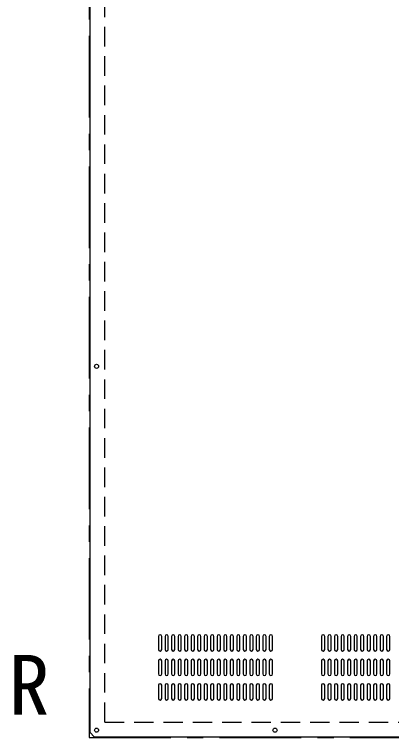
# Model space of a CAD drawing. Units: millimetres, scale not verified. Extents: x -3370 to 4101, y -5708 to 4129.
# Drawn here: x -3370 to -2908, y 2175 to 3061 of the extents above; entities that cross this region are included whole.
import ezdxf
from ezdxf.enums import TextEntityAlignment as Align

# ---------------------------------------------------------------- set-up
doc = ezdxf.new("R2010")
doc.units = ezdxf.units.MM
doc.header["$LTSCALE"] = 20
doc.linetypes.add('CHAIN1', pattern=[8, 5, -1, 1, -1])
doc.linetypes.add('DASHED1', pattern=[1.8, 1.2, -0.6])
doc.layers.add('0-0', color=7, linetype='Continuous')
doc.styles.add('ＭＳ ゴシック', font='')
doc.styles.get('ＭＳ ゴシック').set_extended_font_data('MS Gothic')

msp = doc.modelspace()

# ---------------------------------------------------------------- linework, layer by layer
at = {"layer": '0-0', "color": 4, "linetype": 'CHAIN1'}
for p, q in [((-3278.53, 3994.55), (-3278.53, 2174.55)), ((-3278.53, 2174.55), (-1458.53, 2174.55))]:
    msp.add_line(p, q, dxfattribs=at)
at = {"layer": '0-0'}
for p, q in [((-3277.53, 2180.55), (-3277.53, 3988.55)), ((-3193.53, 2298.55), (-3193.53, 2282.55)), ((-3189.53, 2282.55), (-3189.53, 2298.55)), ((-3185.53, 2298.55), (-3185.53, 2282.55)), ((-3181.53, 2282.55), (-3181.53, 2298.55)), ((-3177.53, 2298.55), (-3177.53, 2282.55)), ((-3173.53, 2282.55), (-3173.53, 2298.55)), ((-3169.53, 2298.55), (-3169.53, 2282.55)), ((-3165.53, 2282.55), (-3165.53, 2298.55)), ((-3161.53, 2298.55), (-3161.53, 2282.55)), ((-3157.53, 2282.55), (-3157.53, 2298.55)), ((-3153.53, 2298.55), (-3153.53, 2282.55)), ((-3149.53, 2282.55), (-3149.53, 2298.55)), ((-3145.53, 2298.55), (-3145.53, 2282.55)), ((-3141.53, 2282.55), (-3141.53, 2298.55)), ((-3137.53, 2298.55), (-3137.53, 2282.55)), ((-3133.53, 2282.55), (-3133.53, 2298.55)), ((-3129.53, 2298.55), (-3129.53, 2282.55)), ((-3125.53, 2282.55), (-3125.53, 2298.55)), ((-3121.53, 2298.55), (-3121.53, 2282.55)), ((-3117.53, 2282.55), (-3117.53, 2298.55)), ((-3113.53, 2298.55), (-3113.53, 2282.55)), ((-3109.53, 2282.55), (-3109.53, 2298.55)), ((-3105.53, 2298.55), (-3105.53, 2282.55)), ((-3101.53, 2282.55), (-3101.53, 2298.55)), ((-3097.53, 2298.55), (-3097.53, 2282.55)), ((-3093.53, 2282.55), (-3093.53, 2298.55)), ((-3089.53, 2298.55), (-3089.53, 2282.55)), ((-3085.53, 2282.55), (-3085.53, 2298.55)), ((-3081.53, 2298.55), (-3081.53, 2282.55)), ((-3077.53, 2282.55), (-3077.53, 2298.55)), ((-3073.53, 2298.55), (-3073.53, 2282.55)), ((-3069.53, 2282.55), (-3069.53, 2298.55)), ((-3065.53, 2298.55), (-3065.53, 2282.55)), ((-3061.53, 2282.55), (-3061.53, 2298.55)), ((-3057.53, 2298.55), (-3057.53, 2282.55)), ((-3053.53, 2282.55), (-3053.53, 2298.55)), ((-2993.53, 2298.55), (-2993.53, 2282.55)), ((-2989.53, 2282.55), (-2989.53, 2298.55)), ((-2985.53, 2298.55), (-2985.53, 2282.55)), ((-2981.53, 2282.55), (-2981.53, 2298.55)), ((-2977.53, 2298.55), (-2977.53, 2282.55)), ((-2973.53, 2282.55), (-2973.53, 2298.55)), ((-2969.53, 2298.55), (-2969.53, 2282.55)), ((-2965.53, 2282.55), (-2965.53, 2298.55)), ((-2961.53, 2298.55), (-2961.53, 2282.55)), ((-2957.53, 2282.55), (-2957.53, 2298.55)), ((-2953.53, 2298.55), (-2953.53, 2282.55)), ((-2949.53, 2282.55), (-2949.53, 2298.55)), ((-2945.53, 2298.55), (-2945.53, 2282.55)), ((-2941.53, 2282.55), (-2941.53, 2298.55)), ((-2937.53, 2298.55), (-2937.53, 2282.55)), ((-2933.53, 2282.55), (-2933.53, 2298.55)), ((-2929.53, 2298.55), (-2929.53, 2282.55)), ((-2925.53, 2282.55), (-2925.53, 2298.55)), ((-2921.53, 2298.55), (-2921.53, 2282.55)), ((-2917.53, 2282.55), (-2917.53, 2298.55)), ((-2913.53, 2298.55), (-2913.53, 2282.55)), ((-2909.53, 2282.55), (-2909.53, 2298.55)), ((-3193.53, 2268.55), (-3193.53, 2252.55)), ((-3189.53, 2252.55), (-3189.53, 2268.55)), ((-3185.53, 2268.55), (-3185.53, 2252.55)), ((-3181.53, 2252.55), (-3181.53, 2268.55)), ((-3177.53, 2268.55), (-3177.53, 2252.55)), ((-3173.53, 2252.55), (-3173.53, 2268.55)), ((-3169.53, 2268.55), (-3169.53, 2252.55)), ((-3165.53, 2252.55), (-3165.53, 2268.55)), ((-3161.53, 2268.55), (-3161.53, 2252.55)), ((-3157.53, 2252.55), (-3157.53, 2268.55)), ((-3153.53, 2268.55), (-3153.53, 2252.55)), ((-3149.53, 2252.55), (-3149.53, 2268.55)), ((-3145.53, 2268.55), (-3145.53, 2252.55)), ((-3141.53, 2252.55), (-3141.53, 2268.55)), ((-3137.53, 2268.55), (-3137.53, 2252.55)), ((-3133.53, 2252.55), (-3133.53, 2268.55)), ((-3129.53, 2268.55), (-3129.53, 2252.55)), ((-3125.53, 2252.55), (-3125.53, 2268.55)), ((-3121.53, 2268.55), (-3121.53, 2252.55)), ((-3117.53, 2252.55), (-3117.53, 2268.55)), ((-3113.53, 2268.55), (-3113.53, 2252.55)), ((-3109.53, 2252.55), (-3109.53, 2268.55)), ((-3105.53, 2268.55), (-3105.53, 2252.55)), ((-3101.53, 2252.55), (-3101.53, 2268.55)), ((-3097.53, 2268.55), (-3097.53, 2252.55)), ((-3093.53, 2252.55), (-3093.53, 2268.55)), ((-3089.53, 2268.55), (-3089.53, 2252.55)), ((-3085.53, 2252.55), (-3085.53, 2268.55)), ((-3081.53, 2268.55), (-3081.53, 2252.55)), ((-3077.53, 2252.55), (-3077.53, 2268.55)), ((-3073.53, 2268.55), (-3073.53, 2252.55)), ((-3069.53, 2252.55), (-3069.53, 2268.55)), ((-3065.53, 2268.55), (-3065.53, 2252.55)), ((-3061.53, 2252.55), (-3061.53, 2268.55)), ((-3057.53, 2268.55), (-3057.53, 2252.55)), ((-3053.53, 2252.55), (-3053.53, 2268.55)), ((-2993.53, 2268.55), (-2993.53, 2252.55)), ((-2989.53, 2252.55), (-2989.53, 2268.55)), ((-2985.53, 2268.55), (-2985.53, 2252.55)), ((-2981.53, 2252.55), (-2981.53, 2268.55)), ((-2977.53, 2268.55), (-2977.53, 2252.55)), ((-2973.53, 2252.55), (-2973.53, 2268.55)), ((-2969.53, 2268.55), (-2969.53, 2252.55)), ((-2965.53, 2252.55), (-2965.53, 2268.55)), ((-2961.53, 2268.55), (-2961.53, 2252.55)), ((-2957.53, 2252.55), (-2957.53, 2268.55)), ((-2953.53, 2268.55), (-2953.53, 2252.55)), ((-2949.53, 2252.55), (-2949.53, 2268.55)), ((-2945.53, 2268.55), (-2945.53, 2252.55)), ((-2941.53, 2252.55), (-2941.53, 2268.55)), ((-2937.53, 2268.55), (-2937.53, 2252.55)), ((-2933.53, 2252.55), (-2933.53, 2268.55)), ((-2929.53, 2268.55), (-2929.53, 2252.55)), ((-2925.53, 2252.55), (-2925.53, 2268.55)), ((-2921.53, 2268.55), (-2921.53, 2252.55)), ((-2917.53, 2252.55), (-2917.53, 2268.55)), ((-2913.53, 2268.55), (-2913.53, 2252.55)), ((-2909.53, 2252.55), (-2909.53, 2268.55)), ((-3193.53, 2238.55), (-3193.53, 2222.55)), ((-3189.53, 2222.55), (-3189.53, 2238.55)), ((-3185.53, 2238.55), (-3185.53, 2222.55)), ((-3181.53, 2222.55), (-3181.53, 2238.55)), ((-3177.53, 2238.55), (-3177.53, 2222.55)), ((-3173.53, 2222.55), (-3173.53, 2238.55)), ((-3169.53, 2238.55), (-3169.53, 2222.55)), ((-3165.53, 2222.55), (-3165.53, 2238.55)), ((-3161.53, 2238.55), (-3161.53, 2222.55)), ((-3157.53, 2222.55), (-3157.53, 2238.55)), ((-3153.53, 2238.55), (-3153.53, 2222.55)), ((-3149.53, 2222.55), (-3149.53, 2238.55)), ((-3145.53, 2238.55), (-3145.53, 2222.55)), ((-3141.53, 2222.55), (-3141.53, 2238.55)), ((-3137.53, 2238.55), (-3137.53, 2222.55)), ((-3133.53, 2222.55), (-3133.53, 2238.55)), ((-3129.53, 2238.55), (-3129.53, 2222.55)), ((-3125.53, 2222.55), (-3125.53, 2238.55)), ((-3121.53, 2238.55), (-3121.53, 2222.55)), ((-3117.53, 2222.55), (-3117.53, 2238.55)), ((-3113.53, 2238.55), (-3113.53, 2222.55)), ((-3109.53, 2222.55), (-3109.53, 2238.55)), ((-3105.53, 2238.55), (-3105.53, 2222.55)), ((-3101.53, 2222.55), (-3101.53, 2238.55)), ((-3097.53, 2238.55), (-3097.53, 2222.55)), ((-3093.53, 2222.55), (-3093.53, 2238.55)), ((-3089.53, 2238.55), (-3089.53, 2222.55)), ((-3085.53, 2222.55), (-3085.53, 2238.55)), ((-3081.53, 2238.55), (-3081.53, 2222.55)), ((-3077.53, 2222.55), (-3077.53, 2238.55)), ((-3073.53, 2238.55), (-3073.53, 2222.55)), ((-3069.53, 2222.55), (-3069.53, 2238.55)), ((-3065.53, 2238.55), (-3065.53, 2222.55)), ((-3061.53, 2222.55), (-3061.53, 2238.55)), ((-3057.53, 2238.55), (-3057.53, 2222.55)), ((-3053.53, 2222.55), (-3053.53, 2238.55)), ((-2993.53, 2238.55), (-2993.53, 2222.55)), ((-2989.53, 2222.55), (-2989.53, 2238.55)), ((-2985.53, 2238.55), (-2985.53, 2222.55)), ((-2981.53, 2222.55), (-2981.53, 2238.55)), ((-2977.53, 2238.55), (-2977.53, 2222.55)), ((-2973.53, 2222.55), (-2973.53, 2238.55)), ((-2969.53, 2238.55), (-2969.53, 2222.55)), ((-2965.53, 2222.55), (-2965.53, 2238.55)), ((-2961.53, 2238.55), (-2961.53, 2222.55)), ((-2957.53, 2222.55), (-2957.53, 2238.55)), ((-2953.53, 2238.55), (-2953.53, 2222.55)), ((-2949.53, 2222.55), (-2949.53, 2238.55)), ((-2945.53, 2238.55), (-2945.53, 2222.55)), ((-2941.53, 2222.55), (-2941.53, 2238.55)), ((-2937.53, 2238.55), (-2937.53, 2222.55)), ((-2933.53, 2222.55), (-2933.53, 2238.55)), ((-2929.53, 2238.55), (-2929.53, 2222.55)), ((-2925.53, 2222.55), (-2925.53, 2238.55)), ((-2921.53, 2238.55), (-2921.53, 2222.55)), ((-2917.53, 2222.55), (-2917.53, 2238.55)), ((-2913.53, 2238.55), (-2913.53, 2222.55)), ((-2909.53, 2222.55), (-2909.53, 2238.55)), ((-3277.53, 2180.55), (-3272.53, 2175.55)), ((-3272.53, 2175.55), (-2355.53, 2175.55))]:
    msp.add_line(p, q, dxfattribs=at)
at = {"layer": '0-0', "linetype": 'DASHED1'}
msp.add_line((-3259.53, 2193.55), (-3259.53, 3975.55), dxfattribs=at)
msp.add_lwpolyline([(-3259.53, 2193.55), (-1477.53, 2193.55), (-1477.53, 3975.55)], dxfattribs=at)
at = {"layer": '0-0'}
for centre in [(-3269.53, 2629.55), (-3269.53, 2183.55), (-3050.53, 2183.55)]:
    msp.add_circle(centre, 2.5, dxfattribs=at)
for centre, start, end in [((-3191.53, 2298.55), 0, 180), ((-3183.53, 2298.55), 0, 180), ((-3175.53, 2298.55), 0, 180), ((-3167.53, 2298.55), 0, 180), ((-3159.53, 2298.55), 0, 180), ((-3151.53, 2298.55), 0, 180), ((-3143.53, 2298.55), 0, 180), ((-3135.53, 2298.55), 0, 180), ((-3127.53, 2298.55), 0, 180), ((-3119.53, 2298.55), 0, 180), ((-3111.53, 2298.55), 0, 180), ((-3103.53, 2298.55), 0, 180), ((-3095.53, 2298.55), 0, 180), ((-3087.53, 2298.55), 0, 180), ((-3079.53, 2298.55), 0, 180), ((-3071.53, 2298.55), 0, 180), ((-3063.53, 2298.55), 0, 180), ((-3055.53, 2298.55), 0, 180), ((-2991.53, 2298.55), 0, 180), ((-2983.53, 2298.55), 0, 180), ((-2975.53, 2298.55), 0, 180), ((-2967.53, 2298.55), 0, 180), ((-2959.53, 2298.55), 0, 180), ((-2951.53, 2298.55), 0, 180), ((-2943.53, 2298.55), 0, 180), ((-2935.53, 2298.55), 0, 180), ((-2927.53, 2298.55), 0, 180), ((-2919.53, 2298.55), 0, 180), ((-2911.53, 2298.55), 0, 180), ((-3191.53, 2282.55), 180, 360), ((-3183.53, 2282.55), 180, 360), ((-3175.53, 2282.55), 180, 360), ((-3167.53, 2282.55), 180, 360), ((-3159.53, 2282.55), 180, 360), ((-3151.53, 2282.55), 180, 360), ((-3143.53, 2282.55), 180, 360), ((-3135.53, 2282.55), 180, 360), ((-3127.53, 2282.55), 180, 360), ((-3119.53, 2282.55), 180, 360), ((-3111.53, 2282.55), 180, 360), ((-3103.53, 2282.55), 180, 360), ((-3095.53, 2282.55), 180, 360), ((-3087.53, 2282.55), 180, 360), ((-3079.53, 2282.55), 180, 360), ((-3071.53, 2282.55), 180, 360), ((-3063.53, 2282.55), 180, 360), ((-3055.53, 2282.55), 180, 360), ((-2991.53, 2282.55), 180, 360), ((-2983.53, 2282.55), 180, 360), ((-2975.53, 2282.55), 180, 360), ((-2967.53, 2282.55), 180, 360), ((-2959.53, 2282.55), 180, 360), ((-2951.53, 2282.55), 180, 360), ((-2943.53, 2282.55), 180, 360), ((-2935.53, 2282.55), 180, 360), ((-2927.53, 2282.55), 180, 360), ((-2919.53, 2282.55), 180, 360), ((-2911.53, 2282.55), 180, 360), ((-3191.53, 2268.55), 0, 180), ((-3183.53, 2268.55), 0, 180), ((-3175.53, 2268.55), 0, 180), ((-3167.53, 2268.55), 0, 180), ((-3159.53, 2268.55), 0, 180), ((-3151.53, 2268.55), 0, 180), ((-3143.53, 2268.55), 0, 180), ((-3135.53, 2268.55), 0, 180), ((-3127.53, 2268.55), 0, 180), ((-3119.53, 2268.55), 0, 180), ((-3111.53, 2268.55), 0, 180), ((-3103.53, 2268.55), 0, 180), ((-3095.53, 2268.55), 0, 180), ((-3087.53, 2268.55), 0, 180), ((-3079.53, 2268.55), 0, 180), ((-3071.53, 2268.55), 0, 180), ((-3063.53, 2268.55), 0, 180), ((-3055.53, 2268.55), 0, 180), ((-2991.53, 2268.55), 0, 180), ((-2983.53, 2268.55), 0, 180), ((-2975.53, 2268.55), 0, 180), ((-2967.53, 2268.55), 0, 180), ((-2959.53, 2268.55), 0, 180), ((-2951.53, 2268.55), 0, 180), ((-2943.53, 2268.55), 0, 180), ((-2935.53, 2268.55), 0, 180), ((-2927.53, 2268.55), 0, 180), ((-2919.53, 2268.55), 0, 180), ((-2911.53, 2268.55), 0, 180), ((-3191.53, 2252.55), 180, 360), ((-3183.53, 2252.55), 180, 360), ((-3175.53, 2252.55), 180, 360), ((-3167.53, 2252.55), 180, 360), ((-3159.53, 2252.55), 180, 360), ((-3151.53, 2252.55), 180, 360), ((-3143.53, 2252.55), 180, 360), ((-3135.53, 2252.55), 180, 360), ((-3127.53, 2252.55), 180, 360), ((-3119.53, 2252.55), 180, 360), ((-3111.53, 2252.55), 180, 360), ((-3103.53, 2252.55), 180, 360), ((-3095.53, 2252.55), 180, 360), ((-3087.53, 2252.55), 180, 360), ((-3079.53, 2252.55), 180, 360), ((-3071.53, 2252.55), 180, 360), ((-3063.53, 2252.55), 180, 360), ((-3055.53, 2252.55), 180, 360), ((-2991.53, 2252.55), 180, 360), ((-2983.53, 2252.55), 180, 360), ((-2975.53, 2252.55), 180, 360), ((-2967.53, 2252.55), 180, 360), ((-2959.53, 2252.55), 180, 360), ((-2951.53, 2252.55), 180, 360), ((-2943.53, 2252.55), 180, 360), ((-2935.53, 2252.55), 180, 360), ((-2927.53, 2252.55), 180, 360), ((-2919.53, 2252.55), 180, 360), ((-2911.53, 2252.55), 180, 360), ((-3191.53, 2238.55), 0, 180), ((-3183.53, 2238.55), 0, 180), ((-3175.53, 2238.55), 0, 180), ((-3167.53, 2238.55), 0, 180), ((-3159.53, 2238.55), 0, 180), ((-3151.53, 2238.55), 0, 180), ((-3143.53, 2238.55), 0, 180), ((-3135.53, 2238.55), 0, 180), ((-3127.53, 2238.55), 0, 180), ((-3119.53, 2238.55), 0, 180), ((-3111.53, 2238.55), 0, 180), ((-3103.53, 2238.55), 0, 180), ((-3095.53, 2238.55), 0, 180), ((-3087.53, 2238.55), 0, 180), ((-3079.53, 2238.55), 0, 180), ((-3071.53, 2238.55), 0, 180), ((-3063.53, 2238.55), 0, 180), ((-3055.53, 2238.55), 0, 180), ((-2991.53, 2238.55), 0, 180), ((-2983.53, 2238.55), 0, 180), ((-2975.53, 2238.55), 0, 180), ((-2967.53, 2238.55), 0, 180), ((-2959.53, 2238.55), 0, 180), ((-2951.53, 2238.55), 0, 180), ((-2943.53, 2238.55), 0, 180), ((-2935.53, 2238.55), 0, 180), ((-2927.53, 2238.55), 0, 180), ((-2919.53, 2238.55), 0, 180), ((-2911.53, 2238.55), 0, 180), ((-3191.53, 2222.55), 180, 360), ((-3183.53, 2222.55), 180, 360), ((-3175.53, 2222.55), 180, 360), ((-3167.53, 2222.55), 180, 360), ((-3159.53, 2222.55), 180, 360), ((-3151.53, 2222.55), 180, 360), ((-3143.53, 2222.55), 180, 360), ((-3135.53, 2222.55), 180, 360), ((-3127.53, 2222.55), 180, 360), ((-3119.53, 2222.55), 180, 360), ((-3111.53, 2222.55), 180, 360), ((-3103.53, 2222.55), 180, 360), ((-3095.53, 2222.55), 180, 360), ((-3087.53, 2222.55), 180, 360), ((-3079.53, 2222.55), 180, 360), ((-3071.53, 2222.55), 180, 360), ((-3063.53, 2222.55), 180, 360), ((-3055.53, 2222.55), 180, 360), ((-2991.53, 2222.55), 180, 360), ((-2983.53, 2222.55), 180, 360), ((-2975.53, 2222.55), 180, 360), ((-2967.53, 2222.55), 180, 360), ((-2959.53, 2222.55), 180, 360), ((-2951.53, 2222.55), 180, 360), ((-2943.53, 2222.55), 180, 360), ((-2935.53, 2222.55), 180, 360), ((-2927.53, 2222.55), 180, 360), ((-2919.53, 2222.55), 180, 360), ((-2911.53, 2222.55), 180, 360)]:
    msp.add_arc(centre, 2, start, end, dxfattribs=at)

# ---------------------------------------------------------------- texts
at = {"layer": '0-0', "style": 'ＭＳ ゴシック'}
msp.add_text('R', height=73.31, dxfattribs=at).set_placement((-3377.27, 2180.52), align=Align.BOTTOM_LEFT)

doc.saveas('drawing.dxf')
